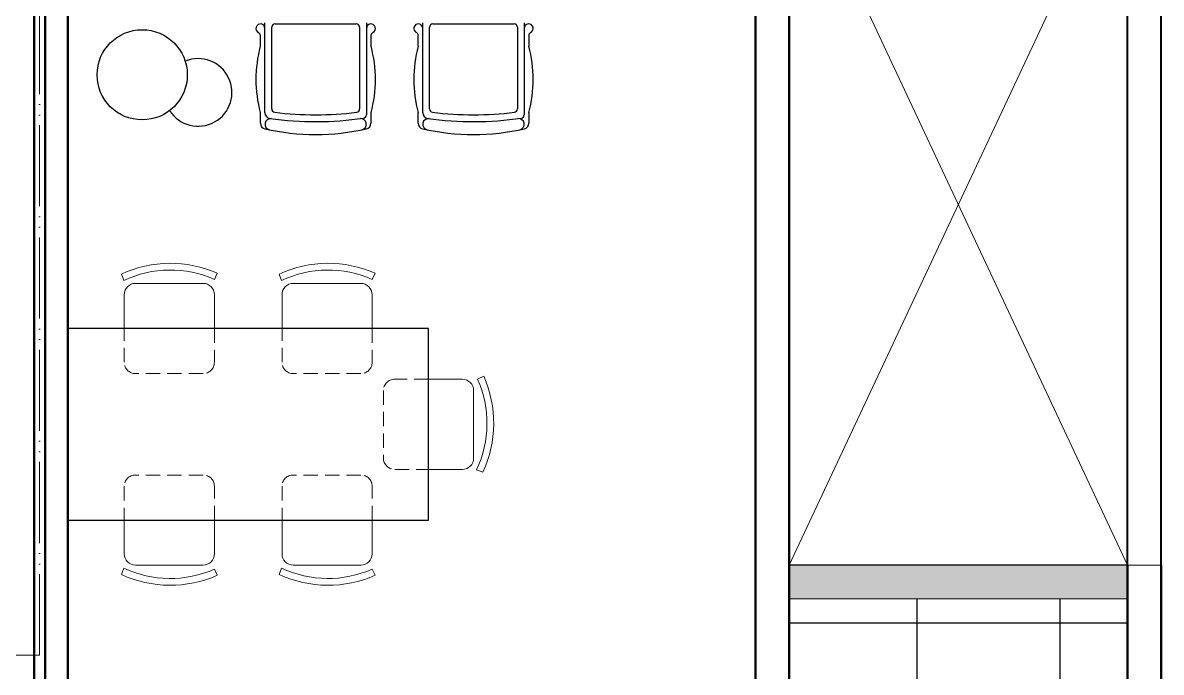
# Model space of a CAD drawing. Header units: millimetres. Extents: x 81693 to 98868, y 6565 to 11437.
# Drawn here: x 95139.4 to 95476.1, y 9956.4 to 10148.5 of the extents above; entities that cross this region are included whole.
import ezdxf

# ---------------------------------------------------------------- set-up
doc = ezdxf.new("R2010")
doc.units = ezdxf.units.MM
doc.linetypes.add('ACAD_ISO05W100', pattern=[33, 24, -3, 0, -3, 0, -3])
doc.linetypes.add('HIDDEN', pattern=[9.525, 6.35, -3.175])
for name, color, linetype, lineweight in [('Cotas', 12, 'Continuous', 5), ('Fachadas - Varanda', 3, 'Continuous', 30), ('Moveis', 1, 'Continuous', 9), ('Parede Baixa', 5, 'Continuous', 50), ('Parede Corte', 4, 'Continuous', 40), ('Pisos', 55, 'Continuous', 5), ('Pisos Externos', 15, 'Continuous', 9), ('Projeção Balanço', 2, 'ACAD_ISO05W100', 20), ('Projeção Viga', 1, 'HIDDEN', 9)]:
    doc.layers.add(name, color=color, linetype=linetype, lineweight=lineweight)
doc.layers.add('Piso', color=55, linetype='Continuous')
doc.layers.add('PN010', color=1, linetype='Continuous')

# ---------------------------------------------------------------- blocks, each defined once
blk = doc.blocks.new('cad')
at = {"layer": 'Moveis', "linetype": 'HIDDEN'}
for p, q in [((48757.25, 6115.68), (48727.25, 6115.68)), ((48722.25, 6110.68), (48722.25, 6095.68)), ((48762.25, 6095.68), (48762.25, 6110.68))]:
    blk.add_line(p, q, dxfattribs=at)
at = {"layer": 'Moveis'}
for p, q in [((48722.25, 6095.68), (48722.25, 6080.68)), ((48762.25, 6080.68), (48762.25, 6095.68)), ((48727.25, 6075.68), (48757.25, 6075.68)), ((48721.06, 6071.53), (48722.05, 6074.38)), ((48763.54, 6071.19), (48762.31, 6073.93))]:
    blk.add_line(p, q, dxfattribs=at)
at = {"layer": 'Moveis', "linetype": 'HIDDEN'}
for centre, start, end in [((48727.25, 6110.68), 90, 180), ((48757.25, 6110.68), 0, 90)]:
    blk.add_arc(centre, 5, start, end, dxfattribs=at)
at = {"layer": 'Moveis'}
for centre, radius, start, end in [((48727.25, 6080.68), 5, 180, 270), ((48757.25, 6080.68), 5, 270, 0), ((48742.67, 6118.15), 51.39, 245.131, 293.9609), ((48742.67, 6118.15), 48.39, 244.7716, 293.9495)]:
    blk.add_arc(centre, radius, start, end, dxfattribs=at)

msp = doc.modelspace()

# ---------------------------------------------------------------- hatches: boundary and pattern name
at = {"layer": 'Piso'}
h = msp.add_hatch(dxfattribs=at)
h.set_pattern_fill('ANSI37', color=256, scale=13.333333, angle=45)
h.set_pattern_definition([(90, (41725.17, 5949.27), (-42.333333, 2e-14), []), (180, (41725.17, 5949.27), (-2e-14, -42.333333), [])])
h.paths.add_polyline_path([(95366.0791, 9937.8332), (95366.0791, 9881.7209), (95413.0782, 9881.7209), (95413.0782, 9885.0542, -1), (95414.4115, 9885.0542), (95414.4115, 9881.7209), (95417.7448, 9881.7209, 0.38687519)])
edge = h.paths.add_edge_path()
edge.add_line((95466.0791, 9978.0542), (95366.0791, 9978.0542))
edge.add_line((95366.0791, 9978.0542), (95366.0791, 9937.8332))
edge.add_arc((95361.0791, 9881.3876), 56.6667, 0.337036, 84.937907, ccw=False)
edge.add_line((95417.7448, 9881.7209), (95417.7449, 9881.7209))
edge.add_line((95417.7449, 9881.7209), (95417.7449, 9881.0542))
edge.add_line((95417.7449, 9881.0542), (95414.4115, 9881.0542))
edge.add_line((95414.4115, 9881.0542), (95414.4115, 9877.7209))
edge.add_arc((95413.7449, 9877.7209), 0.6667, -180, 0, ccw=False)
edge.add_line((95413.0782, 9877.7209), (95413.0782, 9881.0542))
edge.add_line((95413.0782, 9881.0542), (95366.0791, 9881.0542))
edge.add_line((95366.0791, 9881.0542), (95366.0791, 9868.0542))
edge.add_line((95366.0791, 9868.0542), (95429.4125, 9868.0542))
edge.add_line((95429.4125, 9868.0542), (95429.4125, 9901.3876))
edge.add_line((95429.4125, 9901.3876), (95466.0791, 9901.3876))
edge.add_line((95466.0791, 9901.3876), (95466.0791, 9978.0542))
h.paths.add_polyline_path([(95421.4125, 9904.7209), (95421.4125, 9951.3876), (95464.7458, 9951.3876), (95464.7458, 9904.7209)])
at = {"layer": 'Pisos Externos'}
h = msp.add_hatch(dxfattribs=at)
h.set_pattern_fill('AR-SAND', color=256, scale=0.033333, angle=135)
h.set_pattern_definition([(172.5, (41725.1694, 5949.2691), (-1.115844964, -1.191271162), [0, -1.286933333, 0, -1.439333333, 0, -1.375833333]), (142.5, (41725.1694, 5949.2691), (-2.749109504, -0.63003643), [0, -0.694266667, 0, -1.159933333, 0, -0.4445]), (102.5, (41725.9058, 5948.5327), (-1.867774373, 1.86099942), [0, -0.423333333, 0, -1.524, 0, -1.989666667]), (92.5, (41725.9058, 5948.5327), (-2.32516927, 1.27427036), [0, -0.211666667, 0, -0.999066667, 0, -1.143])])
h.paths.add_polyline_path([(95466.0791, 9988.0542), (95366.0791, 9988.0542), (95366.0791, 9978.0542), (95466.0791, 9978.0542)])

# ---------------------------------------------------------------- linework, layer by layer
at = {"layer": 'Cotas'}
msp.add_line((95466.0791, 9988.0542), (95476.0791, 9988.0542), dxfattribs=at)
at = {"layer": 'Fachadas - Varanda'}
msp.add_line((95466.0791, 9988.0542), (95366.0791, 9988.0542), dxfattribs=at)
at = {"layer": 'Parede Baixa'}
for p, q in [((95142.7458, 9438.0542), (95142.7458, 10841.3876)), ((95146.0791, 9438.0542), (95146.0791, 10841.3876)), ((95356.0791, 9938.0542), (95356.0791, 10391.3876)), ((95152.7458, 9861.3876), (95152.7458, 10291.3876)), ((95366.0791, 9938.0542), (95366.0791, 10201.3876)), ((95466.0791, 9868.0542), (95466.0791, 9988.0542)), ((95476.084, 9614.7209), (95476.084, 9988.0542))]:
    msp.add_line(p, q, dxfattribs=at)
at = {"layer": 'Parede Corte'}
for p, q in [((95466.0791, 9988.0542), (95466.0791, 10201.3876)), ((95476.084, 9988.0542), (95476.084, 10201.3876))]:
    msp.add_line(p, q, dxfattribs=at)
at = {"layer": 'Pisos'}
for p, q in [((95466.0791, 9988.0542), (95366.0791, 10201.3876)), ((95466.0791, 10201.3876), (95366.0791, 9988.0542)), ((95466.0791, 9978.0542), (95366.0791, 9978.0542))]:
    msp.add_line(p, q, dxfattribs=at)
at = {"layer": 'PN010'}
for p, q in [((95211.0397, 10121.8268), (95211.0397, 10148.4634)), ((95213.0397, 10122.9971), (95213.0397, 10147.1301)), ((95214.0397, 10148.1301), (95238.0397, 10148.1301)), ((95239.0397, 10147.1301), (95239.0397, 10122.9971)), ((95241.0397, 10148.4679), (95241.0397, 10121.2469)), ((95257.7063, 10121.8268), (95257.7063, 10148.4634)), ((95259.7063, 10122.9971), (95259.7063, 10147.1301)), ((95260.7063, 10148.1301), (95284.7063, 10148.1301)), ((95285.7063, 10147.1301), (95285.7063, 10122.9971)), ((95287.7063, 10148.4679), (95287.7063, 10121.2469)), ((95209.7063, 10141.9428), (95209.7063, 10144.6885)), ((95242.373, 10144.6885), (95242.373, 10141.9428)), ((95256.373, 10141.9428), (95256.373, 10144.6885)), ((95289.0397, 10144.6885), (95289.0397, 10141.9428)), ((95209.7063, 10118.7575), (95209.7063, 10121.5032)), ((95242.373, 10121.5032), (95242.373, 10118.7575)), ((95256.373, 10118.7575), (95256.373, 10121.5032)), ((95289.0397, 10121.5032), (95289.0397, 10118.7575))]:
    msp.add_line(p, q, dxfattribs=at)
msp.add_lwpolyline([(95152.7458, 10058.0542), (95152.7458, 10001.3876), (95259.4125, 10001.3876), (95259.4125, 10058.0542), (95152.7458, 10058.0542)], dxfattribs=at)
msp.add_circle((95174.7399, 10133.0824), 13.3333, dxfattribs=at)
for centre, radius, start, end in [((95209.7063, 10146.7967), 1.3333, 0, 244.623124), ((95214.0397, 10147.1301), 1, 90, 180), ((95238.0397, 10147.1301), 1, 0, 90), ((95242.373, 10146.7967), 1.3333, 295.376934, 179.999858), ((95256.373, 10146.7967), 1.3333, 0, 244.623124), ((95260.7063, 10147.1301), 1, 90, 180), ((95284.7063, 10147.1301), 1, 0, 90), ((95289.0397, 10146.7967), 1.3333, 295.376934, 179.999858), ((95208.7063, 10144.6885), 1, 0, 64.623066), ((95243.373, 10144.6885), 1, 115.376934, 180), ((95255.373, 10144.6885), 1, 0, 64.623066), ((95290.0397, 10144.6885), 1, 115.376934, 180), ((95246.5397, 10131.723), 38.1667, 165.13371, 194.86629), ((95208.0397, 10141.9428), 1.6667, 345.13371, 0), ((95244.0397, 10141.9428), 1.6667, 180, 194.86629), ((95205.5397, 10131.723), 38.1667, 345.13371, 14.86629), ((95293.2063, 10131.723), 38.1667, 165.13371, 194.86629), ((95254.7063, 10141.9428), 1.6667, 345.13371, 0), ((95290.7063, 10141.9428), 1.6667, 180, 194.86629), ((95252.2063, 10131.723), 38.1667, 345.13371, 14.86629), ((95191.2851, 10127.8705), 10, 212.487879, 112.542051), ((95208.0397, 10121.5032), 1.6667, 0, 14.86629), ((95212.7063, 10121.8268), 1.6667, 180, 262.207076), ((95212.7063, 10118.4634), 1.6667, 82.46408, 258.163002), ((95226.0397, 10219.252), 100, 262.207076, 278.129685), ((95214.0397, 10122.9971), 1, 179.999927, 262.893657), ((95226.0397, 10219.252), 98, 262.893657, 277.106343), ((95238.0397, 10122.9971), 1, 277.106343, 0.000073), ((95239.373, 10118.4634), 1.6667, 281.837, 97.53592), ((95240.0397, 10121.2469), 1, 278.129685, 0), ((95244.0397, 10121.5032), 1.6667, 165.13371, 180), ((95254.7063, 10121.5032), 1.6667, 0, 14.86629), ((95259.373, 10121.8268), 1.6667, 180, 262.207076), ((95259.373, 10118.4634), 1.6667, 82.46408, 258.163002), ((95272.7063, 10219.252), 100, 262.207076, 278.129685), ((95260.7063, 10122.9971), 1, 179.999927, 262.893657), ((95272.7063, 10219.252), 98, 262.893657, 277.106343), ((95284.7063, 10122.9971), 1, 277.106343, 0.000073), ((95286.0397, 10118.4634), 1.6667, 281.837, 97.53592), ((95286.7063, 10121.2469), 1, 278.129685, 0), ((95290.7063, 10121.5032), 1.6667, 165.13371, 180), ((95211.373, 10118.7575), 1.6667, 180, 256.959424), ((95226.0397, 10182.0812), 66.6667, 256.959424, 283.040576), ((95240.7063, 10118.7575), 1.6667, 283.040576, 0), ((95258.0397, 10118.7575), 1.6667, 180, 256.959424), ((95272.7063, 10182.0812), 66.6667, 256.959424, 283.040576), ((95287.373, 10118.7575), 1.6667, 283.040576, 0)]:
    msp.add_arc(centre, radius, start, end, dxfattribs=at)
at = {"layer": 'Projeção Balanço', "color": 1}
for p, q in [((95144.4125, 9961.3876), (95144.4125, 10301.3876)), ((95136.0791, 9961.3876), (95144.4125, 9961.3876))]:
    msp.add_line(p, q, dxfattribs=at)
at = {"layer": 'Projeção Viga'}
msp.add_line((95476.0791, 11386.8288), (95476.0791, 8663.3876), dxfattribs=at)

# ---------------------------------------------------------------- block references
at = {"layer": 'Piso', "yscale": 0.6666666666666666, "zscale": 0.6666666666666666}
for p, xscale, rotation in [((62687.9157, 14121.8394), -0.6666666666666666, 180), ((62734.5823, 14121.8394), -0.6666666666666666, 180), ((99323.1976, -22465.1092), 0.6666666666666666, 90)]:
    msp.add_blockref('cad', p, dxfattribs=dict(at, xscale=xscale, rotation=rotation))
at = {"layer": 'Piso', "xscale": 0.6666666666666666, "yscale": 0.6666666666666666, "zscale": 0.6666666666666666}
for p in [(62687.9157, 5937.6024), (62734.5823, 5937.6024)]:
    msp.add_blockref('cad', p, dxfattribs=at)

doc.saveas('drawing.dxf')
